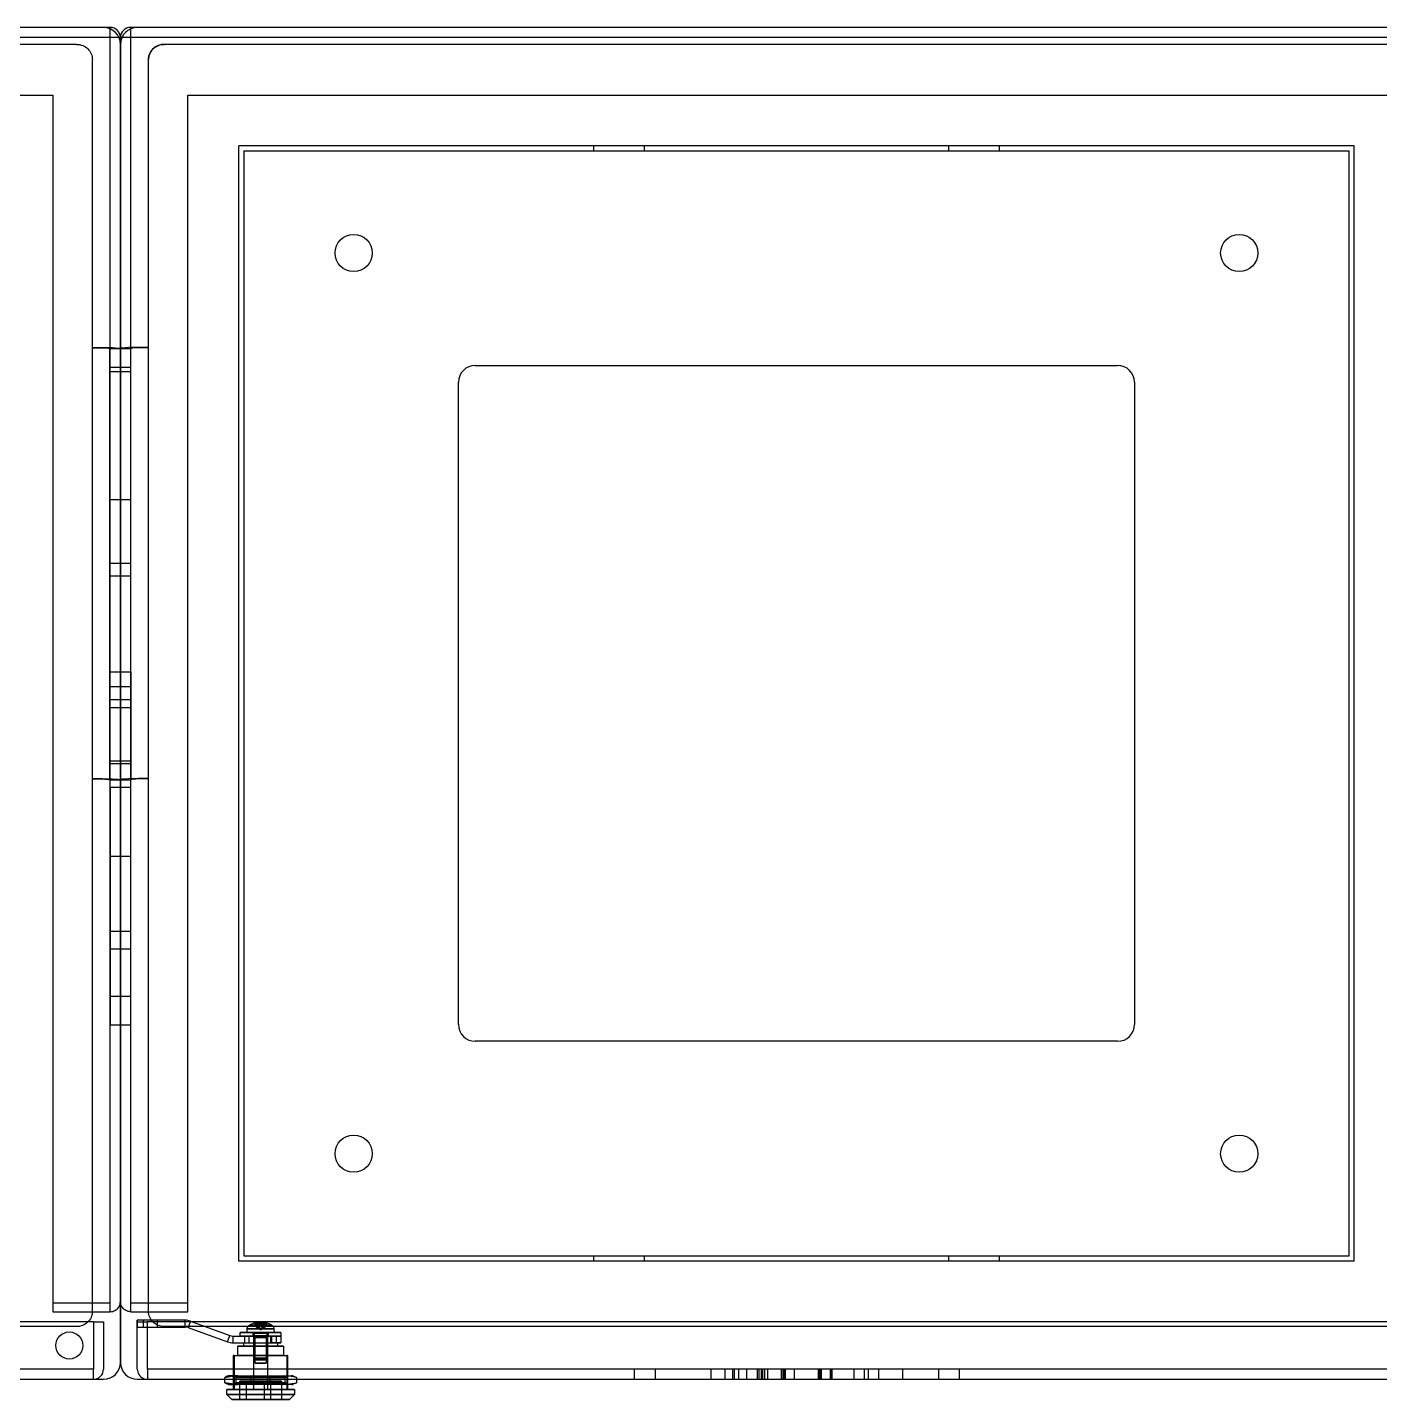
# Model space of a CAD drawing. Header units: millimetres. Extents: x 10366 to 13995, y 24552 to 29685.
# Drawn here: x 12858.7 to 13258.7, y 26264 to 26670 of the extents above; entities that cross this region are included whole.
import ezdxf

# ---------------------------------------------------------------- set-up
doc = ezdxf.new("R2010")
doc.units = ezdxf.units.MM
doc.header["$LTSCALE"] = 3
doc.layers.add('DomyÅ›lny', color=7, linetype='Continuous')

msp = doc.modelspace()

# ---------------------------------------------------------------- linework, layer by layer
at = {"layer": 'DomyÅ›lny'}
for p, q in [((12883.24, 26670.02), (12489.24, 26670.02)), ((12883.24, 26667.02), (12489.24, 26667.02)), ((12881.24, 26670.02), (12491.24, 26670.02)), ((12883.24, 26290.02), (12883.24, 26667.02)), ((12886.24, 26665.5), (12886.24, 26667.02)), ((12886.24, 26667.02), (12886.24, 26665.02)), ((13283.24, 26670.02), (12889.24, 26670.02)), ((13283.24, 26667.02), (12889.24, 26667.02)), ((12889.24, 26667.02), (12889.24, 26290.02)), ((13281.24, 26670.02), (12891.24, 26670.02)), ((12873.29, 26665.02), (12499.22, 26665.02)), ((12886.24, 26293.02), (12886.24, 26665.5)), ((12886.24, 26574.91), (12886.24, 26665.02)), ((12886.24, 26665.02), (12886.24, 26574.6)), ((12886.24, 26665.02), (12886.24, 26293.02)), ((13273.29, 26665.02), (12899.22, 26665.02)), ((12877.94, 26575.43), (12877.94, 26660.53)), ((12894.57, 26575.43), (12894.57, 26660.53)), ((12506.24, 26650.02), (12866.24, 26650.02)), ((12866.24, 26650.02), (12866.24, 26290.02)), ((12906.24, 26290.02), (12906.24, 26650.02)), ((12906.24, 26650.02), (13266.24, 26650.02)), ((12921.24, 26305.02), (12921.24, 26635.02)), ((13251.24, 26635.02), (12921.24, 26635.02)), ((13026.24, 26635.02), (13026.24, 26633.52)), ((13041.24, 26635.02), (13041.24, 26633.52)), ((13131.24, 26635.02), (13131.24, 26633.52)), ((13146.24, 26635.02), (13146.24, 26633.52)), ((13251.24, 26305.02), (13251.24, 26635.02)), ((12922.74, 26633.52), (12922.74, 26306.52)), ((12922.74, 26633.52), (13249.74, 26633.52)), ((13249.74, 26306.52), (13249.74, 26633.52)), ((12877.94, 26447.86), (12877.94, 26575.43)), ((12883.15, 26575.01), (12885.03, 26575.01)), ((12883.15, 26447.44), (12883.15, 26575.01)), ((12885.03, 26575.01), (12886.26, 26575.01)), ((12886.24, 26447.47), (12886.24, 26574.91)), ((12886.24, 26574.6), (12886.24, 26447.47)), ((12886.26, 26447.44), (12886.26, 26575.01)), ((12886.26, 26447.44), (12886.26, 26575.01)), ((12886.26, 26575.01), (12887.78, 26575.01)), ((12887.78, 26575.01), (12889.36, 26575.01)), ((12889.36, 26447.44), (12889.36, 26575.01)), ((12894.57, 26447.86), (12894.57, 26575.43)), ((12883.24, 26569.51), (12886.24, 26569.51)), ((12886.24, 26569.51), (12889.24, 26569.51)), ((12991.24, 26570.02), (13181.24, 26570.02)), ((12883.24, 26568.22), (12886.24, 26568.22)), ((12886.24, 26568.22), (12889.24, 26568.22)), ((12986.24, 26375.02), (12986.24, 26565.02)), ((13186.24, 26565.02), (13186.24, 26375.02)), ((12883.24, 26530.32), (12886.24, 26530.32)), ((12886.24, 26530.32), (12889.24, 26530.32)), ((12886.24, 26511.43), (12883.24, 26511.43)), ((12883.24, 26507.79), (12886.24, 26507.79)), ((12889.24, 26511.43), (12886.24, 26511.43)), ((12886.24, 26507.79), (12889.24, 26507.79)), ((12883.15, 26479.39), (12886.26, 26479.39)), ((12883.15, 26447.44), (12883.15, 26479.39)), ((12886.26, 26479.39), (12889.36, 26479.39)), ((12889.36, 26479.39), (12889.36, 26447.44)), ((12886.24, 26474.95), (12883.24, 26474.95)), ((12889.24, 26474.95), (12886.24, 26474.95)), ((12883.24, 26471.18), (12886.24, 26471.18)), ((12886.24, 26468.67), (12883.24, 26468.67)), ((12886.24, 26471.18), (12889.24, 26471.18)), ((12889.24, 26468.67), (12886.24, 26468.67)), ((12883.24, 26452.99), (12886.24, 26452.99)), ((12886.24, 26452.14), (12883.24, 26452.14)), ((12886.24, 26452.99), (12889.24, 26452.99)), ((12889.24, 26452.14), (12886.24, 26452.14)), ((12877.94, 26290.1), (12877.94, 26447.86)), ((12883.15, 26447.44), (12886.26, 26447.44)), ((12886.24, 26275.02), (12886.24, 26447.47)), ((12886.24, 26447.47), (12886.24, 26275.02)), ((12886.26, 26447.44), (12889.36, 26447.44)), ((12894.57, 26290.1), (12894.57, 26447.86)), ((12883.24, 26445.25), (12886.24, 26445.25)), ((12886.24, 26445.25), (12889.24, 26445.25)), ((12886.24, 26424.7), (12883.24, 26424.7)), ((12889.24, 26424.7), (12886.24, 26424.7)), ((12886.24, 26402.47), (12883.24, 26402.47)), ((12889.24, 26402.47), (12886.24, 26402.47)), ((12883.24, 26397.37), (12886.24, 26397.37)), ((12886.24, 26397.37), (12889.24, 26397.37)), ((12886.24, 26383.28), (12883.24, 26383.28)), ((12889.24, 26383.28), (12886.24, 26383.28)), ((12886.24, 26374.81), (12883.24, 26374.81)), ((12889.24, 26374.81), (12886.24, 26374.81)), ((13181.24, 26370.02), (12991.24, 26370.02)), ((13251.24, 26305.02), (12921.24, 26305.02)), ((12922.74, 26306.52), (13249.74, 26306.52)), ((13026.24, 26306.52), (13026.24, 26305.02)), ((13041.24, 26306.52), (13041.24, 26305.02)), ((13131.24, 26306.52), (13131.24, 26305.02)), ((13146.24, 26306.52), (13146.24, 26305.02)), ((12866.24, 26292.66), (12883.24, 26292.66)), ((12889.24, 26292.66), (12906.24, 26292.66)), ((12866.24, 26290.02), (12883.24, 26290.02)), ((12889.24, 26290.02), (12906.24, 26290.02)), ((12878.24, 26287.02), (12494.24, 26287.02)), ((12873.29, 26285.61), (12499.22, 26285.61)), ((12878.24, 26287.02), (12881.24, 26287.02)), ((12878.24, 26287.02), (12878.24, 26273.02)), ((12881.24, 26287.02), (12881.24, 26273.02)), ((12891.24, 26285.49), (12891.24, 26287.49)), ((12891.24, 26287.49), (12891.24, 26285.49)), ((12891.24, 26273.02), (12891.24, 26287.02)), ((12891.24, 26287.02), (12894.24, 26287.02)), ((12893, 26287.49), (12893, 26285.49)), ((12894.24, 26273.02), (12894.24, 26287.02)), ((13278.24, 26287.02), (12894.24, 26287.02)), ((12905.45, 26287.49), (12897.24, 26287.49)), ((12897.24, 26285.49), (12897.24, 26287.49)), ((12897.24, 26285.49), (12905.45, 26285.49)), ((13273.29, 26285.61), (12899.22, 26285.61)), ((12905.45, 26285.49), (12905.45, 26287.49)), ((12906.99, 26287.22), (12906.3, 26285.34)), ((12906.3, 26285.34), (12917.97, 26281.09)), ((12906.99, 26287.22), (12918.66, 26282.97)), ((12923.72, 26283.82), (12923.75, 26284.94)), ((12926.59, 26285.25), (12926.08, 26286.47)), ((12926.61, 26286.47), (12926.95, 26285.25)), ((12926.97, 26286.88), (12927.09, 26284.9)), ((12926.97, 26286.88), (12927.09, 26284.9)), ((12927.06, 26286.89), (12927.24, 26284.77)), ((12927.51, 26286.88), (12927.39, 26284.9)), ((12927.92, 26286.88), (12928.04, 26284.9)), ((12928.19, 26284.77), (12928.37, 26286.89)), ((12928.46, 26286.88), (12928.34, 26284.9)), ((12928.46, 26286.88), (12928.34, 26284.9)), ((12928.49, 26285.25), (12928.82, 26286.47)), ((12929.11, 26286.47), (12928.68, 26285.25)), ((12929.35, 26286.47), (12928.84, 26285.25)), ((12931.68, 26284.94), (12931.72, 26283.82)), ((12917.97, 26281.09), (12918.66, 26282.97)), ((12919.51, 26282.82), (12930.72, 26282.82)), ((12919.51, 26282.82), (12919.51, 26280.82)), ((12919.51, 26280.82), (12930.72, 26280.82)), ((12921.72, 26282.82), (12921.72, 26283.82)), ((12922.72, 26279.82), (12922.72, 26280.82)), ((12923.02, 26280.82), (12923.02, 26282.82)), ((12923.02, 26280.82), (12923.02, 26282.82)), ((12924.37, 26280.82), (12924.37, 26282.82)), ((12924.37, 26280.82), (12924.37, 26282.82)), ((12925.47, 26282.82), (12925.47, 26283.82)), ((12925.72, 26282.42), (12925.9, 26282.85)), ((12925.72, 26276.25), (12925.72, 26282.42)), ((12925.9, 26282.85), (12925.9, 26283.62)), ((12926.02, 26280.82), (12926.02, 26282.82)), ((12926.02, 26280.82), (12926.02, 26282.82)), ((12926.09, 26274.82), (12926.09, 26282.82)), ((12929.34, 26282.82), (12929.34, 26274.82)), ((12929.42, 26280.82), (12929.42, 26282.82)), ((12929.42, 26280.82), (12929.42, 26282.82)), ((12929.53, 26283.62), (12929.53, 26282.85)), ((12929.53, 26282.85), (12929.72, 26282.42)), ((12929.72, 26282.42), (12929.72, 26276.25)), ((12929.97, 26283.82), (12929.97, 26282.82)), ((12930.72, 26280.82), (12930.72, 26282.82)), ((12931.06, 26280.82), (12931.06, 26282.82)), ((12931.06, 26280.82), (12931.06, 26282.82)), ((12932.42, 26280.82), (12932.42, 26282.82)), ((12932.42, 26280.82), (12932.42, 26282.82)), ((12932.72, 26280.82), (12932.72, 26279.82)), ((12933.72, 26283.82), (12933.72, 26282.82)), ((12933.72, 26282.82), (12933.72, 26280.82)), ((12919.72, 26268.86), (12919.72, 26277.02)), ((12920, 26277.02), (12925.6, 26277.02)), ((12920, 26269.02), (12920, 26277.02)), ((12920.97, 26277.02), (12920.97, 26279.82)), ((12925.6, 26277.02), (12925.6, 26268.53)), ((12929.83, 26277.02), (12935.43, 26277.02)), ((12929.83, 26268.9), (12929.83, 26277.02)), ((12934.47, 26279.82), (12934.47, 26277.02)), ((12935.43, 26277.02), (12935.43, 26268.56)), ((12935.72, 26277.02), (12935.72, 26268.58)), ((12878.24, 26273.02), (12494.24, 26273.02)), ((13278.24, 26273.02), (12894.24, 26273.02)), ((12926.14, 26275.82), (12925.72, 26276.25)), ((12929.72, 26276.25), (12929.29, 26275.82)), ((13038.38, 26270.02), (13038.38, 26273.02)), ((13044.53, 26270.02), (13044.53, 26273.02)), ((13060.92, 26273.02), (13060.92, 26270.02)), ((13065.14, 26270.02), (13065.14, 26273.02)), ((13067.43, 26270.02), (13067.43, 26273.02)), ((13067.79, 26273.02), (13067.79, 26270.02)), ((13069.08, 26273.02), (13069.08, 26270.02)), ((13071.42, 26273.02), (13071.42, 26270.02)), ((13074.62, 26273.02), (13074.62, 26270.02)), ((13075.11, 26273.02), (13075.11, 26270.02)), ((13075.78, 26273.02), (13075.78, 26270.02)), ((13076.3, 26270.02), (13076.3, 26273.02)), ((13076.91, 26270.02), (13076.91, 26273.02)), ((13077.65, 26273.02), (13077.65, 26270.02)), ((13081.69, 26273.02), (13081.69, 26270.02)), ((13082.17, 26273.02), (13082.17, 26270.02)), ((13082.64, 26270.02), (13082.64, 26273.02)), ((13083.01, 26270.02), (13083.01, 26273.02)), ((13085.59, 26273.02), (13085.59, 26270.02)), ((13092.67, 26273.02), (13092.67, 26270.02)), ((13092.98, 26270.02), (13092.98, 26273.02)), ((13093.36, 26270.02), (13093.36, 26273.02)), ((13093.69, 26270.02), (13093.69, 26273.02)), ((13096.3, 26273.02), (13096.3, 26270.02)), ((13096.3, 26270.02), (13096.3, 26273.02)), ((13096.5, 26273.02), (13096.5, 26270.02)), ((13096.84, 26270.02), (13096.84, 26273.02)), ((13103.35, 26270.02), (13103.35, 26273.02)), ((13106.28, 26273.02), (13106.28, 26270.02)), ((13107.48, 26273.02), (13107.48, 26270.02)), ((13110.51, 26273.02), (13110.51, 26270.02)), ((13117.65, 26273.02), (13117.65, 26270.02)), ((13128.25, 26273.02), (13128.25, 26270.02)), ((13134.38, 26273.02), (13134.38, 26270.02)), ((12491.24, 26270.02), (12881.24, 26270.02)), ((12891.24, 26270.02), (13281.24, 26270.02)), ((12917.12, 26269.02), (12917.12, 26270.52)), ((12917.88, 26270.91), (12918.22, 26271.02)), ((12918.22, 26268.52), (12917.88, 26268.64)), ((12919.72, 26267.02), (12919.72, 26268.86)), ((12919.96, 26269.02), (12919.96, 26270.52)), ((12920, 26267.02), (12920, 26269.02)), ((12920.53, 26269.02), (12920.53, 26270.52)), ((12921.57, 26264.02), (12921.57, 26269.42)), ((12923.53, 26264.02), (12923.53, 26269.42)), ((12924.88, 26269.02), (12924.88, 26270.52)), ((12925.6, 26268.53), (12925.6, 26267.02)), ((12928.84, 26264.02), (12928.84, 26269.42)), ((12929.83, 26267.02), (12929.83, 26268.9)), ((12930.55, 26269.02), (12930.55, 26270.52)), ((12930.78, 26264.02), (12930.78, 26269.42)), ((12933.87, 26269.42), (12933.87, 26264.02)), ((12935.4, 26271.02), (12934.9, 26270.52)), ((12934.9, 26270.52), (12934.9, 26269.02)), ((12934.9, 26269.02), (12935.4, 26268.52)), ((12935.43, 26268.56), (12935.43, 26267.02)), ((12935.72, 26268.58), (12935.72, 26267.02)), ((12937.22, 26271.02), (12937.55, 26270.91)), ((12937.55, 26268.64), (12937.22, 26268.52)), ((12938.31, 26270.52), (12938.31, 26269.02)), ((12917.72, 26265.52), (12917.72, 26267.02)), ((12919.22, 26264.02), (12917.72, 26265.52)), ((12937.72, 26265.52), (12936.22, 26264.02)), ((12937.72, 26267.02), (12937.72, 26265.52))]:
    msp.add_line(p, q, dxfattribs=at)
for points in [[(12883.24, 26667.02, 0), (12883.24, 26670.02, 0)], [(12886.24, 26667.02, 0), (12886.24, 26667.02, 0), (12886.24, 26667.02, 0), (12886.24, 26667.02, 0), (12886.24, 26667.02, 0), (12886.24, 26667.02, 0), (12886.24, 26667.02, 0), (12886.24, 26667.02, 0), (12886.24, 26667.02, 0), (12886.24, 26667.02, 0), (12886.24, 26667.02, 0), (12886.24, 26667.02, 0), (12886.24, 26667.02, 0), (12886.24, 26667.02, 0), (12886.22, 26667.02, 0), (12886.16, 26667.02, 0), (12885.87, 26667.02, 0), (12883.24, 26667.02, 0)], [(12889.24, 26667.02, 0), (12886.24, 26667.02, 0)], [(12889.24, 26670.02, 0), (12889.24, 26670.02, 0), (12889.24, 26670.02, 0), (12889.24, 26670.02, 0), (12889.24, 26670.02, 0), (12889.24, 26670.02, 0), (12889.24, 26670.02, 0), (12889.24, 26670.02, 0), (12889.24, 26670.02, 0), (12889.24, 26670.02, 0), (12889.24, 26670.02, 0), (12889.24, 26670.02, 0), (12889.24, 26670.02, 0), (12889.24, 26670.02, 0), (12889.24, 26670, 0), (12889.24, 26669.94, 0), (12889.24, 26669.65, 0), (12889.24, 26667.02, 0)], [(12873.29, 26665.02, 0), (12873.76, 26665, 0), (12874.23, 26664.93, 0), (12874.68, 26664.82, 0), (12875.12, 26664.66, 0), (12875.53, 26664.47, 0), (12875.92, 26664.24, 0), (12876.29, 26663.97, 0), (12876.62, 26663.67, 0), (12876.92, 26663.34, 0), (12877.19, 26662.99, 0), (12877.41, 26662.62, 0), (12877.6, 26662.22, 0), (12877.75, 26661.82, 0), (12877.86, 26661.41, 0), (12877.92, 26660.97, 0), (12877.94, 26660.53, 0)], [(12899.22, 26665.02, 0), (12898.75, 26665, 0), (12898.28, 26664.93, 0), (12897.83, 26664.82, 0), (12897.39, 26664.66, 0), (12896.98, 26664.47, 0), (12896.59, 26664.24, 0), (12896.22, 26663.97, 0), (12895.89, 26663.67, 0), (12895.59, 26663.34, 0), (12895.32, 26662.99, 0), (12895.1, 26662.62, 0), (12894.91, 26662.22, 0), (12894.76, 26661.82, 0), (12894.66, 26661.41, 0), (12894.59, 26660.97, 0), (12894.57, 26660.53, 0)], [(12894.57, 26660.53, 0), (12894.59, 26660.99, 0), (12894.66, 26661.44, 0), (12894.78, 26661.88, 0), (12894.94, 26662.3, 0), (12895.15, 26662.7, 0), (12895.39, 26663.08, 0), (12895.67, 26663.43, 0), (12895.98, 26663.76, 0), (12896.32, 26664.05, 0), (12896.69, 26664.3, 0), (12897.08, 26664.52, 0), (12897.49, 26664.7, 0), (12897.91, 26664.84, 0), (12898.34, 26664.94, 0), (12898.78, 26665, 0), (12899.22, 26665.02, 0)], [(12877.94, 26575.43, 0), (12883.86, 26575.3, 0), (12885.64, 26575.17, 0), (12886.1, 26575.09, 0), (12886.17, 26575.07, 0), (12886.22, 26575.05, 0), (12886.23, 26575.04, 0), (12886.24, 26575.03, 0), (12886.25, 26575.03, 0), (12886.25, 26575.02, 0), (12886.25, 26575.02, 0), (12886.25, 26575.02, 0), (12886.25, 26575.02, 0), (12886.25, 26575.01, 0), (12886.26, 26575.01, 0), (12886.26, 26575.01, 0)], [(12877.94, 26575.27, 0), (12881.66, 26575.19, 0), (12882.77, 26575.11, 0), (12883.05, 26575.06, 0), (12883.09, 26575.05, 0), (12883.12, 26575.03, 0), (12883.13, 26575.03, 0), (12883.14, 26575.02, 0), (12883.14, 26575.02, 0), (12883.14, 26575.02, 0), (12883.14, 26575.02, 0), (12883.14, 26575.01, 0), (12883.15, 26575.01, 0), (12883.15, 26575.01, 0), (12883.15, 26575.01, 0), (12883.15, 26575.01, 0)], [(12894.57, 26575.43, 0), (12888.65, 26575.3, 0), (12886.87, 26575.17, 0), (12886.41, 26575.09, 0), (12886.34, 26575.07, 0), (12886.29, 26575.05, 0), (12886.28, 26575.04, 0), (12886.27, 26575.03, 0), (12886.27, 26575.03, 0), (12886.26, 26575.02, 0), (12886.26, 26575.02, 0), (12886.26, 26575.02, 0), (12886.26, 26575.02, 0), (12886.26, 26575.01, 0), (12886.26, 26575.01, 0), (12886.26, 26575.01, 0)], [(12894.57, 26575.27, 0), (12890.85, 26575.19, 0), (12889.74, 26575.11, 0), (12889.46, 26575.06, 0), (12889.42, 26575.05, 0), (12889.39, 26575.03, 0), (12889.38, 26575.03, 0), (12889.37, 26575.02, 0), (12889.37, 26575.02, 0), (12889.37, 26575.02, 0), (12889.37, 26575.02, 0), (12889.37, 26575.01, 0), (12889.37, 26575.01, 0), (12889.36, 26575.01, 0), (12889.36, 26575.01, 0), (12889.36, 26575.01, 0)], [(12877.94, 26447.86, 0), (12883.86, 26447.74, 0), (12885.64, 26447.6, 0), (12886.1, 26447.52, 0), (12886.17, 26447.5, 0), (12886.22, 26447.48, 0), (12886.23, 26447.47, 0), (12886.24, 26447.47, 0), (12886.25, 26447.46, 0), (12886.25, 26447.46, 0), (12886.25, 26447.46, 0), (12886.25, 26447.45, 0), (12886.25, 26447.45, 0), (12886.25, 26447.45, 0), (12886.26, 26447.45, 0), (12886.26, 26447.44, 0)], [(12877.94, 26447.71, 0), (12881.66, 26447.63, 0), (12882.77, 26447.54, 0), (12883.05, 26447.49, 0), (12883.09, 26447.48, 0), (12883.12, 26447.47, 0), (12883.13, 26447.46, 0), (12883.14, 26447.46, 0), (12883.14, 26447.46, 0), (12883.14, 26447.45, 0), (12883.14, 26447.45, 0), (12883.14, 26447.45, 0), (12883.15, 26447.45, 0), (12883.15, 26447.45, 0), (12883.15, 26447.44, 0), (12883.15, 26447.44, 0)], [(12894.57, 26447.86, 0), (12888.65, 26447.74, 0), (12886.87, 26447.6, 0), (12886.41, 26447.52, 0), (12886.34, 26447.5, 0), (12886.29, 26447.48, 0), (12886.28, 26447.47, 0), (12886.27, 26447.47, 0), (12886.27, 26447.46, 0), (12886.26, 26447.46, 0), (12886.26, 26447.46, 0), (12886.26, 26447.45, 0), (12886.26, 26447.45, 0), (12886.26, 26447.45, 0), (12886.26, 26447.45, 0), (12886.26, 26447.44, 0)], [(12894.57, 26447.71, 0), (12890.85, 26447.63, 0), (12889.74, 26447.54, 0), (12889.46, 26447.49, 0), (12889.42, 26447.48, 0), (12889.39, 26447.47, 0), (12889.38, 26447.46, 0), (12889.37, 26447.46, 0), (12889.37, 26447.46, 0), (12889.37, 26447.45, 0), (12889.37, 26447.45, 0), (12889.37, 26447.45, 0), (12889.37, 26447.45, 0), (12889.36, 26447.45, 0), (12889.36, 26447.44, 0), (12889.36, 26447.44, 0)], [(12883.24, 26290.02, 0), (12883.61, 26290.05, 0), (12883.99, 26290.12, 0), (12884.33, 26290.23, 0), (12884.63, 26290.37, 0), (12884.91, 26290.53, 0), (12885.16, 26290.72, 0), (12885.38, 26290.91, 0), (12885.57, 26291.12, 0), (12885.73, 26291.35, 0), (12885.87, 26291.57, 0), (12885.99, 26291.81, 0), (12886.15, 26292.29, 0), (12886.22, 26292.65, 0), (12886.24, 26293.02, 0)], [(12889.24, 26290.02, 0), (12888.87, 26290.05, 0), (12888.5, 26290.12, 0), (12888.15, 26290.23, 0), (12887.85, 26290.37, 0), (12887.57, 26290.53, 0), (12887.33, 26290.72, 0), (12887.11, 26290.91, 0), (12886.92, 26291.12, 0), (12886.76, 26291.35, 0), (12886.62, 26291.57, 0), (12886.5, 26291.81, 0), (12886.34, 26292.29, 0), (12886.27, 26292.65, 0), (12886.24, 26293.02, 0)], [(12877.94, 26290.1, 0), (12877.92, 26289.64, 0), (12877.85, 26289.19, 0), (12877.73, 26288.76, 0), (12877.57, 26288.33, 0), (12877.37, 26287.93, 0), (12877.12, 26287.55, 0), (12876.84, 26287.2, 0), (12876.53, 26286.88, 0), (12876.19, 26286.59, 0), (12875.82, 26286.33, 0), (12875.43, 26286.11, 0), (12875.02, 26285.93, 0), (12874.6, 26285.79, 0), (12874.17, 26285.69, 0), (12873.73, 26285.63, 0), (12873.29, 26285.61, 0)], [(12899.22, 26285.61, 0), (12898.75, 26285.63, 0), (12898.28, 26285.7, 0), (12897.83, 26285.81, 0), (12897.39, 26285.97, 0), (12896.98, 26286.16, 0), (12896.59, 26286.4, 0), (12896.22, 26286.66, 0), (12895.89, 26286.96, 0), (12895.59, 26287.29, 0), (12895.32, 26287.64, 0), (12895.1, 26288.02, 0), (12894.91, 26288.41, 0), (12894.76, 26288.81, 0), (12894.66, 26289.23, 0), (12894.59, 26289.66, 0), (12894.57, 26290.1, 0)], [(12893, 26287.49, 0), (12891.24, 26287.49, 0)], [(12891.24, 26285.49, 0), (12891.24, 26285.49, 0), (12891.24, 26285.49, 0), (12891.24, 26285.49, 0), (12891.24, 26285.49, 0), (12891.24, 26285.49, 0), (12891.24, 26285.49, 0), (12891.24, 26285.49, 0), (12891.24, 26285.49, 0), (12891.24, 26285.49, 0), (12891.24, 26285.49, 0), (12891.24, 26285.49, 0), (12891.25, 26285.49, 0), (12891.25, 26285.49, 0), (12891.29, 26285.49, 0), (12891.42, 26285.49, 0), (12891.98, 26285.49, 0), (12893, 26285.49, 0)], [(12897.24, 26287.49, 0), (12893, 26287.49, 0)], [(12893, 26285.49, 0), (12897.24, 26285.49, 0)], [(12923.75, 26284.94, 0), (12923.77, 26285.1, 0), (12923.81, 26285.26, 0), (12923.87, 26285.42, 0), (12923.94, 26285.56, 0), (12924.03, 26285.69, 0), (12924.14, 26285.81, 0), (12924.26, 26285.92, 0), (12924.39, 26286.01, 0)], [(12926.97, 26286.88, 0), (12926.44, 26286.76, 0), (12925.93, 26286.55, 0)], [(12926.08, 26286.47, 0), (12926.07, 26286.49, 0), (12926.05, 26286.51, 0), (12926.04, 26286.53, 0), (12926.03, 26286.54, 0), (12926.02, 26286.55, 0), (12926.01, 26286.55, 0), (12925.99, 26286.55, 0), (12925.98, 26286.56, 0), (12925.97, 26286.56, 0), (12925.96, 26286.56, 0), (12925.95, 26286.56, 0), (12925.94, 26286.55, 0), (12925.93, 26286.55, 0)], [(12925.93, 26286.55, 0), (12926.47, 26286.55, 0)], [(12926.51, 26286.56, 0), (12925.97, 26286.56, 0)], [(12926.61, 26286.47, 0), (12926.08, 26286.47, 0)], [(12926.47, 26286.55, 0), (12926.99, 26286.76, 0), (12927.51, 26286.88, 0)], [(12926.47, 26286.55, 0), (12926.48, 26286.55, 0), (12926.49, 26286.56, 0), (12926.5, 26286.56, 0), (12926.51, 26286.56, 0), (12926.52, 26286.56, 0), (12926.53, 26286.55, 0), (12926.54, 26286.55, 0), (12926.55, 26286.55, 0), (12926.56, 26286.54, 0), (12926.57, 26286.53, 0), (12926.58, 26286.52, 0), (12926.59, 26286.51, 0), (12926.59, 26286.5, 0), (12926.6, 26286.49, 0), (12926.61, 26286.47, 0)], [(12926.95, 26285.25, 0), (12926.59, 26285.25, 0)], [(12928.04, 26284.9, 0), (12927.98, 26284.85, 0), (12927.9, 26284.81, 0), (12927.86, 26284.8, 0), (12927.81, 26284.79, 0), (12927.76, 26284.78, 0), (12927.72, 26284.77, 0), (12927.67, 26284.78, 0), (12927.62, 26284.79, 0), (12927.57, 26284.8, 0), (12927.49, 26284.83, 0), (12927.44, 26284.86, 0), (12927.39, 26284.9, 0)], [(12927.39, 26284.9, 0), (12927.46, 26284.85, 0), (12927.53, 26284.81, 0), (12927.57, 26284.8, 0), (12927.62, 26284.79, 0), (12927.67, 26284.78, 0), (12927.72, 26284.77, 0), (12927.76, 26284.78, 0), (12927.81, 26284.79, 0), (12927.86, 26284.8, 0), (12927.94, 26284.83, 0), (12927.99, 26284.86, 0), (12928.04, 26284.9, 0)], [(12927.92, 26286.88, 0), (12928.44, 26286.76, 0), (12928.96, 26286.55, 0)], [(12929.5, 26286.55, 0), (12928.99, 26286.76, 0), (12928.46, 26286.88, 0)], [(12928.68, 26285.25, 0), (12928.49, 26285.25, 0)], [(12928.84, 26285.25, 0), (12928.68, 26285.25, 0)], [(12929.11, 26286.47, 0), (12928.82, 26286.47, 0)], [(12929.46, 26286.56, 0), (12928.92, 26286.56, 0)], [(12928.96, 26286.55, 0), (12929.5, 26286.55, 0)], [(12929.5, 26286.55, 0), (12929.49, 26286.55, 0), (12929.48, 26286.56, 0), (12929.47, 26286.56, 0), (12929.46, 26286.56, 0), (12929.45, 26286.56, 0), (12929.44, 26286.55, 0), (12929.42, 26286.55, 0), (12929.41, 26286.55, 0), (12929.4, 26286.54, 0), (12929.39, 26286.53, 0), (12929.38, 26286.51, 0), (12929.36, 26286.49, 0), (12929.35, 26286.47, 0)], [(12931.04, 26286.01, 0), (12931.17, 26285.92, 0), (12931.29, 26285.81, 0), (12931.4, 26285.69, 0), (12931.49, 26285.56, 0), (12931.57, 26285.42, 0), (12931.62, 26285.26, 0), (12931.66, 26285.1, 0), (12931.68, 26284.94, 0)], [(12923.53, 26283.82, 0), (12921.72, 26283.82, 0), (12921.72, 26283.82, 0), (12921.72, 26283.82, 0), (12921.72, 26283.82, 0), (12921.72, 26283.82, 0), (12921.72, 26283.82, 0), (12921.72, 26283.82, 0), (12921.72, 26283.82, 0), (12921.72, 26283.82, 0), (12921.72, 26283.82, 0), (12921.72, 26283.82, 0), (12921.72, 26283.82, 0), (12921.72, 26283.82, 0), (12921.72, 26283.82, 0), (12921.72, 26283.82, 0), (12921.72, 26283.82, 0), (12921.72, 26283.82, 0), (12921.76, 26283.82, 0), (12921.91, 26283.82, 0), (12923.35, 26283.82, 0), (12931.9, 26283.82, 0)], [(12931.9, 26282.82, 0), (12923.42, 26282.82, 0), (12922.18, 26282.82, 0), (12921.83, 26282.82, 0), (12921.74, 26282.82, 0), (12921.72, 26282.82, 0), (12921.72, 26282.82, 0), (12921.72, 26282.82, 0), (12921.72, 26282.82, 0), (12921.72, 26282.82, 0), (12921.72, 26282.82, 0), (12921.72, 26282.82, 0), (12921.72, 26282.82, 0), (12921.72, 26282.82, 0), (12921.72, 26282.82, 0), (12921.72, 26282.82, 0), (12921.72, 26282.82, 0), (12921.72, 26282.82, 0), (12921.72, 26282.82, 0), (12921.72, 26282.82, 0), (12921.72, 26282.82, 0), (12921.72, 26282.82, 0), (12921.72, 26282.82, 0), (12921.76, 26282.82, 0), (12921.91, 26282.82, 0), (12923.53, 26282.82, 0)], [(12931.9, 26283.82, 0), (12933.71, 26283.82, 0), (12933.72, 26283.82, 0), (12933.72, 26283.82, 0), (12933.72, 26283.82, 0), (12933.72, 26283.82, 0), (12933.72, 26283.82, 0), (12933.72, 26283.82, 0), (12933.72, 26283.82, 0), (12933.72, 26283.82, 0), (12933.72, 26283.82, 0), (12933.72, 26283.82, 0), (12933.72, 26283.82, 0), (12933.72, 26283.82, 0), (12933.72, 26283.82, 0), (12933.72, 26283.82, 0), (12933.71, 26283.82, 0), (12933.71, 26283.82, 0), (12933.67, 26283.82, 0), (12933.52, 26283.82, 0), (12932.08, 26283.82, 0), (12923.53, 26283.82, 0)], [(12923.53, 26282.82, 0), (12932.02, 26282.82, 0), (12933.25, 26282.82, 0), (12933.6, 26282.82, 0), (12933.69, 26282.82, 0), (12933.71, 26282.82, 0), (12933.71, 26282.82, 0), (12933.72, 26282.82, 0), (12933.72, 26282.82, 0), (12933.72, 26282.82, 0), (12933.72, 26282.82, 0), (12933.72, 26282.82, 0), (12933.72, 26282.82, 0), (12933.72, 26282.82, 0), (12933.72, 26282.82, 0), (12933.72, 26282.82, 0), (12933.72, 26282.82, 0), (12933.72, 26282.82, 0), (12933.72, 26282.82, 0), (12933.72, 26282.82, 0), (12933.72, 26282.82, 0), (12933.71, 26282.82, 0), (12933.71, 26282.82, 0), (12933.67, 26282.82, 0), (12933.52, 26282.82, 0), (12931.9, 26282.82, 0)], [(12929.83, 26277.02, 0), (12925.6, 26277.02, 0)], [(12878.24, 26270.02, 0), (12878.24, 26270.02, 0), (12878.24, 26270.02, 0), (12878.24, 26270.02, 0), (12878.24, 26270.02, 0), (12878.24, 26270.02, 0), (12878.24, 26270.02, 0), (12878.24, 26270.02, 0), (12878.24, 26270.02, 0), (12878.24, 26270.02, 0), (12878.24, 26270.02, 0), (12878.24, 26270.02, 0), (12878.24, 26270.02, 0), (12878.24, 26270.03, 0), (12878.24, 26270.04, 0), (12878.24, 26270.11, 0), (12878.24, 26270.39, 0), (12878.24, 26273.02, 0)], [(12894.24, 26273.02, 0), (12894.24, 26270.02, 0)], [(12929.13, 26276.25, 0), (12926.3, 26276.25, 0), (12925.72, 26276.25, 0), (12926.3, 26276.25, 0)], [(12926.6, 26275.82, 0), (12926.14, 26275.82, 0), (12926.6, 26275.82, 0), (12928.83, 26275.82, 0)], [(12926.3, 26276.25, 0), (12929.13, 26276.25, 0), (12929.72, 26276.25, 0), (12929.13, 26276.25, 0)], [(12928.83, 26275.82, 0), (12929.29, 26275.82, 0), (12928.83, 26275.82, 0), (12926.6, 26275.82, 0)], [(12918.54, 26271.02, 0), (12918.37, 26271.02, 0), (12918.2, 26270.99, 0), (12917.86, 26270.9, 0), (12917.5, 26270.75, 0), (12917.12, 26270.52, 0)], [(12917.12, 26270.52, 0), (12919.13, 26270.9, 0), (12921, 26271.02, 0)], [(12917.12, 26269.02, 0), (12917.5, 26268.8, 0), (12917.86, 26268.65, 0), (12918.2, 26268.55, 0), (12918.37, 26268.53, 0), (12918.54, 26268.52, 0)], [(12921, 26268.52, 0), (12919.13, 26268.65, 0), (12917.12, 26269.02, 0)], [(12921, 26271.02, 0), (12918.54, 26271.02, 0), (12918.29, 26271.02, 0), (12918.23, 26271.02, 0), (12918.22, 26271.02, 0), (12918.22, 26271.02, 0), (12918.22, 26271.02, 0), (12918.22, 26271.02, 0), (12918.22, 26271.02, 0), (12918.22, 26271.02, 0), (12918.22, 26271.02, 0), (12918.22, 26271.02, 0), (12918.22, 26271.02, 0), (12918.22, 26271.02, 0), (12918.22, 26271.02, 0), (12918.22, 26271.02, 0), (12918.22, 26271.02, 0), (12918.22, 26271.02, 0), (12918.22, 26271.02, 0), (12918.22, 26271.02, 0), (12918.22, 26271.02, 0), (12918.22, 26271.02, 0), (12918.22, 26271.02, 0), (12918.25, 26271.02, 0), (12918.35, 26271.02, 0), (12918.54, 26271.02, 0)], [(12918.54, 26268.52, 0), (12918.22, 26268.52, 0), (12918.22, 26268.52, 0), (12918.22, 26268.52, 0), (12918.22, 26268.52, 0), (12918.22, 26268.52, 0), (12918.22, 26268.52, 0), (12918.22, 26268.52, 0), (12918.22, 26268.52, 0), (12918.22, 26268.52, 0), (12918.22, 26268.52, 0), (12918.22, 26268.52, 0), (12918.22, 26268.52, 0), (12918.22, 26268.52, 0), (12918.22, 26268.52, 0), (12918.22, 26268.52, 0), (12918.22, 26268.52, 0), (12918.22, 26268.52, 0), (12918.22, 26268.52, 0), (12918.22, 26268.52, 0), (12918.22, 26268.52, 0), (12918.25, 26268.52, 0), (12918.36, 26268.52, 0), (12918.79, 26268.52, 0), (12921, 26268.52, 0)], [(12918.54, 26271.02, 0), (12919.47, 26271.02, 0), (12925.26, 26271.02, 0)], [(12919.96, 26270.52, 0), (12919.58, 26270.75, 0), (12919.22, 26270.9, 0), (12918.88, 26270.99, 0), (12918.71, 26271.02, 0), (12918.54, 26271.02, 0)], [(12918.54, 26268.52, 0), (12918.71, 26268.53, 0), (12918.88, 26268.55, 0), (12919.22, 26268.65, 0), (12919.58, 26268.8, 0), (12919.96, 26269.02, 0)], [(12925.26, 26268.52, 0), (12918.54, 26268.52, 0)], [(12925.26, 26271.02, 0), (12919.96, 26270.52, 0)], [(12919.96, 26269.02, 0), (12925.26, 26268.52, 0)], [(12922.63, 26270.52, 0), (12920.53, 26270.52, 0), (12922.63, 26270.52, 0), (12932.8, 26270.52, 0)], [(12932.8, 26269.02, 0), (12922.63, 26269.02, 0), (12920.53, 26269.02, 0), (12922.63, 26269.02, 0)], [(12921, 26271.02, 0), (12922.87, 26270.9, 0), (12924.88, 26270.52, 0)], [(12924.88, 26269.02, 0), (12922.87, 26268.65, 0), (12921, 26268.52, 0)], [(12932.06, 26269.42, 0), (12923.37, 26269.42, 0), (12921.57, 26269.42, 0), (12923.37, 26269.42, 0)], [(12932.8, 26270.52, 0), (12934.9, 26270.52, 0), (12932.8, 26270.52, 0), (12922.63, 26270.52, 0)], [(12922.63, 26269.02, 0), (12932.8, 26269.02, 0), (12934.9, 26269.02, 0), (12932.8, 26269.02, 0)], [(12923.37, 26269.42, 0), (12932.06, 26269.42, 0), (12933.87, 26269.42, 0), (12932.06, 26269.42, 0)], [(12924.88, 26270.52, 0), (12930.17, 26271.02, 0)], [(12930.17, 26268.52, 0), (12924.88, 26269.02, 0)], [(12930.55, 26270.52, 0), (12925.26, 26271.02, 0)], [(12925.26, 26271.02, 0), (12934.43, 26271.02, 0)], [(12925.26, 26268.52, 0), (12930.55, 26269.02, 0)], [(12934.43, 26268.52, 0), (12925.26, 26268.52, 0)], [(12930.17, 26271.02, 0), (12935.47, 26270.52, 0)], [(12935.47, 26269.02, 0), (12930.17, 26268.52, 0)], [(12934.43, 26271.02, 0), (12932.56, 26270.9, 0), (12930.55, 26270.52, 0)], [(12930.55, 26269.02, 0), (12932.56, 26268.65, 0), (12934.43, 26268.52, 0)], [(12938.31, 26270.52, 0), (12936.3, 26270.9, 0), (12934.43, 26271.02, 0)], [(12934.43, 26271.02, 0), (12936.89, 26271.02, 0), (12937.14, 26271.02, 0), (12937.2, 26271.02, 0), (12937.21, 26271.02, 0), (12937.21, 26271.02, 0), (12937.22, 26271.02, 0), (12937.22, 26271.02, 0), (12937.22, 26271.02, 0), (12937.22, 26271.02, 0), (12937.22, 26271.02, 0), (12937.22, 26271.02, 0), (12937.22, 26271.02, 0), (12937.22, 26271.02, 0), (12937.22, 26271.02, 0), (12937.22, 26271.02, 0), (12937.22, 26271.02, 0), (12937.22, 26271.02, 0), (12937.22, 26271.02, 0), (12937.22, 26271.02, 0), (12937.21, 26271.02, 0), (12937.21, 26271.02, 0), (12937.21, 26271.02, 0), (12937.18, 26271.02, 0), (12937.08, 26271.02, 0), (12936.89, 26271.02, 0)], [(12934.43, 26268.52, 0), (12936.3, 26268.65, 0), (12938.31, 26269.02, 0)], [(12936.89, 26268.52, 0), (12937.22, 26268.52, 0), (12937.22, 26268.52, 0), (12937.22, 26268.52, 0), (12937.22, 26268.52, 0), (12937.22, 26268.52, 0), (12937.22, 26268.52, 0), (12937.22, 26268.52, 0), (12937.22, 26268.52, 0), (12937.22, 26268.52, 0), (12937.22, 26268.52, 0), (12937.22, 26268.52, 0), (12937.22, 26268.52, 0), (12937.22, 26268.52, 0), (12937.22, 26268.52, 0), (12937.22, 26268.52, 0), (12937.22, 26268.52, 0), (12937.22, 26268.52, 0), (12937.21, 26268.52, 0), (12937.21, 26268.52, 0), (12937.21, 26268.52, 0), (12937.18, 26268.52, 0), (12937.07, 26268.52, 0), (12936.64, 26268.52, 0), (12934.43, 26268.52, 0)], [(12936.89, 26271.02, 0), (12937.06, 26271.02, 0), (12937.23, 26270.99, 0), (12937.58, 26270.9, 0), (12937.93, 26270.75, 0), (12938.31, 26270.52, 0)], [(12938.31, 26269.02, 0), (12937.93, 26268.8, 0), (12937.58, 26268.65, 0), (12937.23, 26268.55, 0), (12937.06, 26268.53, 0), (12936.89, 26268.52, 0)], [(12934.79, 26265.52, 0), (12917.72, 26265.52, 0)], [(12917.72, 26265.52, 0), (12917.72, 26265.52, 0), (12917.72, 26265.52, 0), (12917.72, 26265.52, 0), (12917.72, 26265.52, 0), (12917.72, 26265.52, 0), (12917.72, 26265.52, 0), (12917.72, 26265.52, 0), (12917.72, 26265.52, 0), (12917.72, 26265.52, 0), (12917.72, 26265.52, 0), (12917.77, 26265.52, 0), (12917.99, 26265.52, 0), (12920.36, 26265.52, 0), (12937.72, 26265.52, 0)], [(12937.72, 26265.52, 0), (12937.72, 26265.52, 0), (12937.72, 26265.52, 0), (12937.72, 26265.52, 0), (12937.72, 26265.52, 0), (12937.72, 26265.52, 0), (12937.72, 26265.52, 0), (12937.72, 26265.52, 0), (12937.72, 26265.52, 0), (12937.72, 26265.52, 0), (12937.71, 26265.52, 0), (12937.71, 26265.52, 0), (12937.7, 26265.52, 0), (12937.65, 26265.52, 0), (12937.4, 26265.52, 0), (12934.79, 26265.52, 0)]]:
    msp.add_polyline3d(points, dxfattribs=at)
for points in [[(12883.24, 26429.36, 0), (12883.24, 26430.69, 0), (12883.24, 26441.76, 0), (12883.24, 26444.54, 0), (12883.24, 26445.22, 0), (12883.24, 26445.24, 0), (12883.24, 26445.25, 0), (12883.24, 26445.25, 0), (12883.24, 26445.25, 0), (12883.24, 26445.25, 0), (12883.24, 26445.25, 0), (12883.24, 26445.25, 0), (12883.24, 26445.25, 0), (12883.24, 26445.24, 0), (12883.24, 26445.21, 0), (12883.24, 26445.04, 0), (12883.24, 26391.28, 0), (12883.24, 26380.86, 0), (12883.24, 26375.66, 0), (12883.24, 26375.01, 0), (12883.24, 26374.81, 0), (12883.24, 26374.81, 0), (12883.24, 26374.81, 0), (12883.24, 26374.81, 0), (12883.24, 26374.81, 0), (12883.24, 26374.81, 0), (12883.24, 26374.81, 0), (12883.24, 26374.81, 0), (12883.24, 26374.81, 0), (12883.24, 26374.81, 0), (12883.24, 26374.84, 0), (12883.24, 26397.36, 0), (12883.24, 26397.37, 0), (12883.24, 26397.37, 0), (12883.24, 26397.37, 0), (12883.24, 26397.37, 0), (12883.24, 26397.37, 0), (12883.24, 26397.37, 0), (12883.24, 26397.37, 0), (12883.24, 26397.37, 0), (12883.24, 26397.35, 0), (12883.24, 26397.22, 0), (12883.24, 26387.39, 0), (12883.24, 26384.92, 0), (12883.24, 26383.69, 0), (12883.24, 26383.3, 0), (12883.24, 26383.28, 0), (12883.24, 26383.28, 0), (12883.24, 26383.28, 0), (12883.24, 26383.28, 0), (12883.24, 26383.28, 0), (12883.24, 26383.28, 0), (12883.24, 26383.28, 0), (12883.24, 26383.28, 0), (12883.24, 26383.28, 0), (12883.24, 26383.28, 0), (12883.24, 26383.32, 0), (12883.24, 26383.47, 0)], [(12930.52, 26284.94, 0), (12923.75, 26284.94, 0)], [(12930.07, 26286.01, 0), (12924.39, 26286.01, 0)], [(12930.07, 26286.01, 0), (12931.04, 26286.01, 0)], [(12930.52, 26284.94, 0), (12931.68, 26284.94, 0)], [(12929.13, 26282.42, 0), (12926.3, 26282.42, 0), (12925.72, 26282.42, 0), (12926.3, 26282.42, 0), (12929.13, 26282.42, 0), (12929.72, 26282.42, 0)], [(12929, 26283.62, 0), (12925.9, 26283.62, 0)], [(12929, 26282.85, 0), (12926.44, 26282.85, 0), (12925.9, 26282.85, 0), (12926.44, 26282.85, 0), (12929, 26282.85, 0), (12929.53, 26282.85, 0)], [(12926.57, 26282.82, 0), (12928.86, 26282.82, 0), (12929.34, 26282.82, 0), (12928.86, 26282.82, 0), (12926.57, 26282.82, 0), (12926.09, 26282.82, 0)], [(12929, 26283.62, 0), (12929.53, 26283.62, 0)], [(12930.72, 26282.82, 0), (12933.72, 26282.82, 0)], [(12930.72, 26280.82, 0), (12933.72, 26280.82, 0)], [(12920, 26277.02, 0), (12919.72, 26277.02, 0)], [(12932.49, 26279.82, 0), (12922.94, 26279.82, 0), (12920.97, 26279.82, 0), (12922.94, 26279.82, 0), (12932.49, 26279.82, 0), (12934.47, 26279.82, 0)], [(12932.49, 26277.02, 0), (12922.94, 26277.02, 0), (12920.97, 26277.02, 0), (12922.94, 26277.02, 0), (12932.49, 26277.02, 0), (12934.47, 26277.02, 0)], [(12935.43, 26277.02, 0), (12935.72, 26277.02, 0)], [(12926.57, 26274.82, 0), (12926.09, 26274.82, 0), (12926.57, 26274.82, 0), (12928.86, 26274.82, 0), (12929.34, 26274.82, 0), (12928.86, 26274.82, 0)], [(12934.79, 26267.02, 0), (12920.64, 26267.02, 0), (12917.72, 26267.02, 0), (12920.64, 26267.02, 0), (12934.79, 26267.02, 0), (12937.72, 26267.02, 0)], [(12933.73, 26264.02, 0), (12921.7, 26264.02, 0), (12919.22, 26264.02, 0), (12921.7, 26264.02, 0), (12933.73, 26264.02, 0), (12936.22, 26264.02, 0)]]:
    msp.add_polyline3d(points, close=True, dxfattribs=at)
for centre, radius in [((12955.26, 26603.28), 5.5), ((13217.23, 26603.28), 5.5), ((12955.26, 26336.77), 5.5), ((13217.23, 26336.77), 5.5), ((12871.15, 26280.02), 4)]:
    msp.add_circle(centre, radius, dxfattribs=at)
for centre, radius, start, end in [((12881.24, 26665.02), 5, 0, 90), ((12883.24, 26667.02), 3, 0, 90), ((12891.24, 26665.02), 5, 90, 180), ((12889.24, 26667.02), 3, 90, 180), ((12991.24, 26565.02), 5, 90, 180), ((13181.24, 26565.02), 5, 0, 90), ((12991.24, 26375.02), 5, 180, 270), ((13181.24, 26375.02), 5, 270, 0), ((12905.45, 26283), 4.49, 70, 90), ((12905.45, 26283), 2.49, 70, 90), ((12927.72, 26280.42), 6.5, 95.802, 120.7913), ((12927.72, 26280.42), 6.5, 59.2087, 84.198), ((12919.51, 26285.31), 4.49, 250, 270), ((12919.51, 26285.31), 2.49, 250, 270), ((12878.24, 26273.02), 3, 270, 0), ((12881.24, 26275.02), 5, 270, 0), ((12891.24, 26275.02), 5, 180, 270), ((12894.24, 26273.02), 3, 180, 244.4817), ((12894.24, 26273.02), 3, 244.4817, 270)]:
    msp.add_arc(centre, radius, start, end, dxfattribs=at)

doc.saveas('drawing.dxf')
